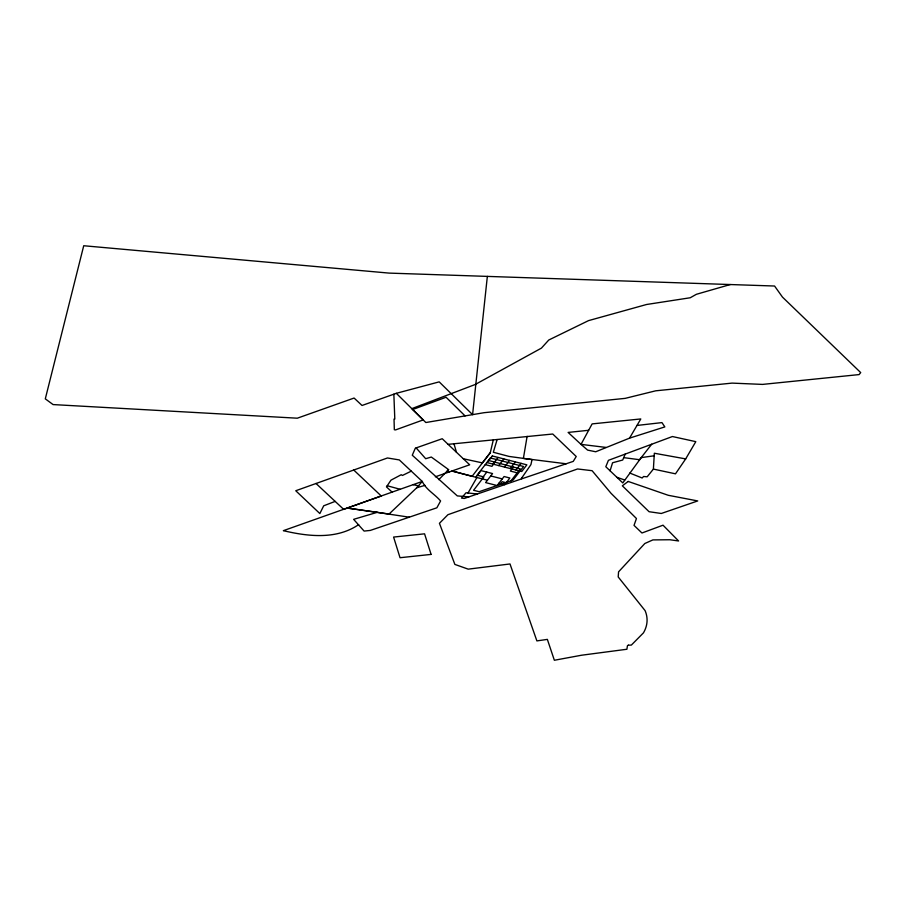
<?xml version="1.0" encoding="UTF-8"?>
<svg xmlns="http://www.w3.org/2000/svg" width="906" height="906" viewBox="0 0 906 906"><rect width="100%" height="100%" fill="white"/><g stroke="black" fill="none" stroke-linecap="round" stroke-linejoin="round"><path stroke-width="1.36" d="M629.795 473.057L642.139 477.994L643.6 476.499L647.167 476.805L653.396 469.093L654.336 453.238L685.683 458.9L695.808 441.652L672.411 436.533L608.413 460.339L605.808 466.737L622.796 482.921L641.233 457.598L654.177 455.797M487.349 276.398L472.581 414.642L425.843 422.524L411.822 408.64L475.163 384.518L541.426 348.119L548.776 340.01L588.504 320.633L646.567 304.495L690.236 297.757L696.374 294.303L730.281 284.541M527.122 436.33L523.385 458.402L566.148 463.781L573.249 461.38L576.227 456.499L552.751 434.019L448.096 444.348L442.241 438.719L415.322 448.198L412.275 455.22L457.292 495.899L468.821 496.907L520.961 479.093L530.916 464.619L532.048 459.58L509.059 456.431L493.328 452.264L497.134 439.546M468.821 496.907L464.257 498.47L461.471 498.074L466.035 492.762L468.028 493.011L476.896 477.53L451.935 471.007L472.128 476.284L490.305 452.66L493.283 439.954M521.777 477.904L521.494 478.912L566.148 463.781M610.078 470.792L612.569 462.762L622.716 460.022L625.208 454.087M629.534 438.142L640.802 418.946L592.128 423.895L581.018 444.37L587.598 450.101L595.718 451.766L629.534 438.142L664.834 426.907L661.958 422.604L636.986 425.446M685.683 458.9L675.491 473.827L653.396 469.093M481.686 478.73L486.805 472.083M492.943 464.099L498.062 457.451M495.118 462.196L491.935 466.33L485.254 464.608M498.708 465.582L503.827 458.923M504.472 467.054L509.591 460.407M510.225 468.538L515.344 461.879M499.965 484.585L502.184 481.709L505.729 482.615M513.453 467.054L510.372 471.063L517.19 472.807M515.99 470.01L521.109 463.362M511.029 480.803L520.237 468.844L488.47 460.441M490.305 452.66L482.422 462.898L463.328 458.764M651.697 444.212L639.579 459.716L623.724 457.643M438.787 479.659L448.606 469.625L431.324 457.043L425.684 458.708L416.148 447.904M448.606 469.625L447.224 470.995L449.614 471.811M358.674 524.608C336.534 539.783 308.063 536.522 283.363 530.667L422.253 481.437C426.284 489.942 434.71 494.019 440.588 500.973L436.862 507.802L370.282 530.429L364.099 531.075L353.623 519.342L377.179 512.354L409.331 517.201M411.279 471.143L402.4 475.469L401.267 474.699L390.996 480.146L386.454 486.884L392.117 492.162M335.152 501.392L323.714 505.797L319.852 513.555L295.752 490.746L387.462 457.972L399.32 459.931L422.253 481.437L416.783 487.745L425.016 485.367M412.706 409.512L446.08 397.247L465.072 415.899M396.318 393.317L362.026 405.48L354.099 398.04L297.304 418.198L53.08 404.574L45.3 398.855L83.726 245.741L389.093 273.102L774.573 286.024L782.478 297.111L860.7 372.593L859.092 374.586L762.558 384.404L732.071 383.113L655.718 390.814L625.174 398.368L484.076 412.694L472.581 414.642L439.195 381.868L396.318 393.317L423.204 419.908L395.582 429.908L394.337 429.738L394.031 419.07L394.801 419.048L393.861 394.178M435.344 476.805L469.682 464.789L448.096 444.348M588.662 430.293L568.13 432.422L581.018 444.37L605.978 447.417M468.028 493.011L477.405 493.985M377.179 512.354L347.315 508.062L389.059 514.053L418.753 485.865L413.136 484.687M490.735 475.944L502.252 478.9M487.439 480.214L475.922 477.258L481.041 470.61L492.558 473.566L485.605 482.592L497.134 485.548L504.087 476.522L509.84 477.994L504.721 484.653L498.968 483.17M387.213 485.752L400.192 489.297M616.941 477.326L624.71 479.987M315.979 483.453L343.668 509.353L381.267 496.001L353.657 469.942M453.963 443.759L456.465 452.264M628.356 645.185L627.428 645.74L626.907 649.251L581.539 655.231L554.359 660.259L547.36 639.387L536.884 640.904L509.999 563.962L468.209 569.149L454.869 564.415L439.444 523.306L447.926 514.699L577.575 468.968L592.105 470.701L611.029 493.306L636.454 518.526L634.03 525.378L641.946 533L663.022 525.197L678.594 540.973L669.874 539.75L652.875 539.908L644.823 543.509L618.572 571.833L618.198 576.952L645.083 610.621A68.958 39.819 0 0 1 643.441 632.875L631.357 645.083L628.356 645.185M490.373 457.972L477.111 475.186L483.861 476.918L473.578 490.282L479.138 491.698L513.068 480.101L523.555 466.488L490.373 457.972M492.309 455.967L487.19 462.626L521.754 471.494L526.873 464.846L492.309 455.967M628.22 481.448L622.343 485.82L649.07 511.709L661.289 513.487L697.722 500.939L668.243 495.288L628.22 481.448M431.097 554.404L400.033 557.722L393.589 537.065L424.563 533.827L431.097 554.404"/></g></svg>
